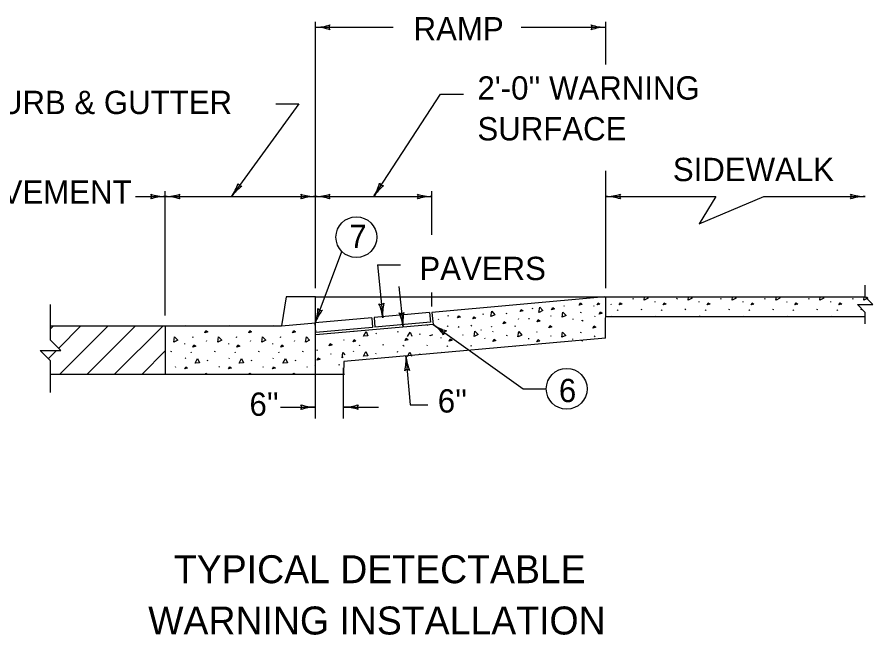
# Model space of a CAD drawing. Extents: x 1000 to 1036.3, y 1000 to 1022.
# Drawn here: x 1018.15 to 1025.48, y 1006.9 to 1012.2 of the extents above; entities that cross this region are included whole.
import ezdxf

# ---------------------------------------------------------------- set-up
doc = ezdxf.new("R2010")
doc.units = 0
for name, color, linetype in [('Level 1', 7, 'Continuous'), ('Level 11', 7, 'Continuous'), ('Level 2', 7, 'Continuous')]:
    doc.layers.add(name, color=color, linetype=linetype)

msp = doc.modelspace()

# ---------------------------------------------------------------- linework, layer by layer
at = {"layer": 'Level 1'}
for p, q in [((1020.7031, 1009.8734), (1020.7031, 1012.1562)), ((1020.7031, 1012.11), (1021.3717, 1012.11)), ((1022.4674, 1012.11), (1023.1935, 1012.11)), ((1023.1935, 1011.7924), (1023.1935, 1012.1562)), ((1021.7766, 1011.5351), (1021.9746, 1011.5351)), ((1020.5625, 1011.4521), (1019.9836, 1010.658)), ((1020.3645, 1011.4521), (1020.5625, 1011.4521)), ((1023.1935, 1009.8734), (1023.1935, 1010.8778)), ((1019.1599, 1010.658), (1019.4163, 1010.658)), ((1019.4163, 1009.6361), (1019.4163, 1010.7042)), ((1019.4163, 1010.658), (1020.7031, 1010.658)), ((1020.7031, 1010.658), (1021.7032, 1010.658)), ((1023.1935, 1010.658), (1024.1382, 1010.658)), ((1024.1382, 1010.658), (1023.9951, 1010.4241)), ((1023.9951, 1010.4241), (1024.5495, 1010.658)), ((1024.5495, 1010.658), (1025.4179, 1010.658)), ((1021.2361, 1010.0733), (1021.2817, 1009.6164)), ((1021.2361, 1010.0733), (1021.4341, 1010.0733)), ((1021.4199, 1009.8865), (1021.4548, 1009.5375)), ((1020.4541, 1009.7973), (1020.4126, 1009.5482)), ((1020.7031, 1009.7973), (1020.4541, 1009.7973)), ((1020.7031, 1009.1331), (1020.7031, 1009.7973)), ((1020.7031, 1009.7973), (1023.1935, 1009.7973)), ((1023.1852, 1009.7965), (1021.7032, 1009.6637)), ((1023.1899, 1009.4427), (1023.1935, 1009.7973)), ((1023.1935, 1009.7973), (1025.4179, 1009.7973)), ((1023.4276, 1009.7781), (1023.4307, 1009.7852)), ((1023.6145, 1009.7584), (1023.6153, 1009.7513)), ((1023.8042, 1009.7781), (1023.8073, 1009.7852)), ((1023.9912, 1009.7584), (1023.992, 1009.7513)), ((1024.1809, 1009.7781), (1024.1841, 1009.7852)), ((1024.3679, 1009.7584), (1024.3687, 1009.7513)), ((1024.5575, 1009.7781), (1024.5607, 1009.7852)), ((1024.7445, 1009.7584), (1024.7453, 1009.7513)), ((1024.9343, 1009.7781), (1024.9374, 1009.7852)), ((1025.1213, 1009.7584), (1025.1219, 1009.7513)), ((1025.3109, 1009.7781), (1025.314, 1009.7852)), ((1018.4329, 1009.5592), (1018.4329, 1009.7329)), ((1022.5664, 1009.6957), (1022.5695, 1009.7027)), ((1022.8359, 1009.7175), (1022.839, 1009.7245)), ((1023.0919, 1009.7175), (1023.095, 1009.7245)), ((1023.2379, 1009.7377), (1023.2386, 1009.7306)), ((1023.2915, 1009.6869), (1023.2946, 1009.6821)), ((1023.2946, 1009.6852), (1023.2978, 1009.6803)), ((1023.4991, 1009.6869), (1023.5023, 1009.694)), ((1023.6683, 1009.6869), (1023.6714, 1009.6821)), ((1023.6714, 1009.6852), (1023.6744, 1009.6803)), ((1023.8757, 1009.6869), (1023.8789, 1009.694)), ((1024.0449, 1009.6869), (1024.048, 1009.6821)), ((1024.048, 1009.6852), (1024.0511, 1009.6803)), ((1024.2525, 1009.6869), (1024.2557, 1009.694)), ((1024.4216, 1009.6869), (1024.4246, 1009.6821)), ((1024.4246, 1009.6852), (1024.4277, 1009.6803)), ((1024.6291, 1009.6869), (1024.6323, 1009.694)), ((1024.7982, 1009.6869), (1024.8013, 1009.6821)), ((1024.8013, 1009.6852), (1024.8045, 1009.6803)), ((1025.0058, 1009.6869), (1025.009, 1009.694)), ((1025.175, 1009.6869), (1025.178, 1009.6821)), ((1025.178, 1009.6852), (1025.1811, 1009.6803)), ((1025.3824, 1009.6869), (1025.3856, 1009.694)), ((1021.1864, 1009.6175), (1020.7006, 1009.5739)), ((1021.6825, 1009.6619), (1021.2071, 1009.6193)), ((1021.7577, 1009.6031), (1021.7608, 1009.6101)), ((1021.8421, 1009.633), (1021.8451, 1009.64)), ((1022.1416, 1009.6467), (1022.1447, 1009.6536)), ((1022.3431, 1009.6522), (1022.3462, 1009.6591)), ((1022.4439, 1009.6059), (1022.447, 1009.6128)), ((1022.5334, 1009.6138), (1022.5341, 1009.6066)), ((1022.7233, 1009.6315), (1022.7265, 1009.6385)), ((1022.9101, 1009.6098), (1022.9107, 1009.6028)), ((1022.9808, 1009.6611), (1022.984, 1009.668)), ((1023.1, 1009.6277), (1023.1031, 1009.6346)), ((1023.1935, 1009.6303), (1025.4179, 1009.6303)), ((1023.2459, 1009.6303), (1023.2483, 1009.6357)), ((1023.6225, 1009.6303), (1023.6249, 1009.6357)), ((1023.9992, 1009.6303), (1024.0016, 1009.6357)), ((1024.3758, 1009.6303), (1024.3783, 1009.6357)), ((1024.7526, 1009.6303), (1024.755, 1009.6357)), ((1025.1292, 1009.6303), (1025.1316, 1009.6357)), ((1018.4329, 1009.5482), (1019.4163, 1009.5482)), ((1018.4329, 1009.5236), (1018.4576, 1009.5482)), ((1018.5018, 1009.3576), (1018.6923, 1009.5482)), ((1018.5121, 1009.1331), (1018.9273, 1009.5482)), ((1018.747, 1009.1331), (1019.162, 1009.5482)), ((1018.9817, 1009.1331), (1019.3968, 1009.5482)), ((1019.4163, 1009.5482), (1020.4126, 1009.5482)), ((1019.4163, 1009.5482), (1019.4163, 1009.1331)), ((1021.7125, 1009.5606), (1020.7079, 1009.4706)), ((1021.1938, 1009.5348), (1020.708, 1009.4913)), ((1021.6899, 1009.5792), (1021.2145, 1009.5366)), ((1021.664, 1009.5512), (1021.6672, 1009.5582)), ((1021.833, 1009.5494), (1021.8361, 1009.5447)), ((1021.8361, 1009.5477), (1021.8392, 1009.543)), ((1021.9319, 1009.535), (1021.935, 1009.542)), ((1022.0406, 1009.5474), (1022.0438, 1009.5544)), ((1022.2097, 1009.5456), (1022.2128, 1009.5409)), ((1022.2128, 1009.5438), (1022.2158, 1009.539)), ((1022.4173, 1009.5434), (1022.4206, 1009.5505)), ((1021.0327, 1009.4995), (1021.036, 1009.5065)), ((1021.2229, 1009.4794), (1021.2261, 1009.4865)), ((1021.4093, 1009.4955), (1021.4126, 1009.5026)), ((1021.5995, 1009.4755), (1021.6026, 1009.4826)), ((1021.786, 1009.4917), (1021.7893, 1009.4987)), ((1021.9682, 1009.4676), (1021.9714, 1009.4746)), ((1022.1252, 1009.5105), (1022.1283, 1009.5174)), ((1022.2257, 1009.4972), (1022.2288, 1009.5041)), ((1022.3449, 1009.4636), (1022.3481, 1009.4708)), ((1022.6023, 1009.4932), (1022.6055, 1009.5003)), ((1022.7215, 1009.4598), (1022.7247, 1009.4668)), ((1022.979, 1009.4894), (1022.9822, 1009.4963)), ((1023.0982, 1009.4558), (1023.1013, 1009.463)), ((1020.944, 1009.432), (1020.947, 1009.4272)), ((1023.1899, 1009.4427), (1020.9463, 1009.2419)), ((1021.2855, 1009.3835), (1021.2888, 1009.3905)), ((1021.7784, 1009.4499), (1021.779, 1009.4427)), ((1022.155, 1009.4459), (1022.1557, 1009.4388)), ((1022.5317, 1009.4421), (1022.5323, 1009.4349)), ((1022.9083, 1009.4381), (1022.909, 1009.4311)), ((1018.4133, 1009.2691), (1018.4821, 1009.3379)), ((1019.2166, 1009.1331), (1019.4163, 1009.333)), ((1020.7172, 1009.3379), (1020.7204, 1009.3451)), ((1021.0309, 1009.3278), (1021.0342, 1009.3348)), ((1021.078, 1009.3855), (1021.081, 1009.3808)), ((1021.0811, 1009.3838), (1021.0842, 1009.3791)), ((1021.221, 1009.3077), (1021.2242, 1009.3148)), ((1021.4076, 1009.3238), (1021.4108, 1009.3309)), ((1021.4546, 1009.3817), (1021.4576, 1009.377)), ((1021.4577, 1009.3799), (1021.4607, 1009.3751)), ((1021.6622, 1009.3795), (1021.6654, 1009.3866)), ((1021.7842, 1009.32), (1021.7874, 1009.327)), ((1021.8313, 1009.3777), (1021.8344, 1009.373)), ((1021.8344, 1009.376), (1021.8373, 1009.3712)), ((1022.0387, 1009.3756), (1022.042, 1009.3827)), ((1022.4155, 1009.3718), (1022.4188, 1009.3788)), ((1020.8364, 1009.3045), (1020.8396, 1009.3115)), ((1020.9463, 1009.2419), (1020.9451, 1009.1331)), ((1021.4796, 1009.2896), (1021.517, 1008.8715)), ((1021.5978, 1009.3038), (1021.6009, 1009.3109)), ((1020.6995, 1009.2146), (1020.7026, 1009.21)), ((1020.7026, 1009.2128), (1020.7057, 1009.2081)), ((1020.9071, 1009.2125), (1020.9104, 1009.2196)), ((1020.9457, 1008.7524), (1020.9457, 1009.1875)), ((1018.4329, 1009.1331), (1019.4163, 1009.1331)), ((1018.4329, 1008.9768), (1018.4329, 1009.1166)), ((1019.4163, 1009.1331), (1020.7031, 1009.1331)), ((1020.7031, 1009.1331), (1020.9522, 1009.1331)), ((1020.7031, 1008.7535), (1020.7031, 1009.1331)), ((1022.4855, 1009.0087), (1022.6835, 1009.0087)), ((1020.4031, 1008.8511), (1020.7031, 1008.8511)), ((1020.9457, 1008.8511), (1021.2457, 1008.8511)), ((1021.517, 1008.8715), (1021.667, 1008.8715))]:
    msp.add_line(p, q, dxfattribs=at)
for points in [[(1025.4179, 1009.5648), (1025.4179, 1009.6644), (1025.3515, 1009.7308), (1025.4843, 1009.7308), (1025.4179, 1009.7973), (1025.4179, 1009.8968)], [(1023.5232, 1009.77), (1023.5269, 1009.7973)], [(1023.5466, 1009.7973), (1023.5576, 1009.7858), (1023.524, 1009.7702)], [(1023.8999, 1009.77), (1023.9037, 1009.7973)], [(1023.9233, 1009.7973), (1023.9343, 1009.7858), (1023.9006, 1009.7702)], [(1024.2766, 1009.77), (1024.2803, 1009.7973)], [(1024.2999, 1009.7973), (1024.311, 1009.7858), (1024.2774, 1009.7702)], [(1024.6532, 1009.77), (1024.657, 1009.7973)], [(1024.6765, 1009.7973), (1024.6877, 1009.7858), (1024.654, 1009.7702)], [(1025.0299, 1009.77), (1025.0336, 1009.7973)], [(1025.0533, 1009.7973), (1025.0643, 1009.7858), (1025.0306, 1009.7702)], [(1025.4066, 1009.77), (1025.4104, 1009.7973)], [(1025.4299, 1009.7973), (1025.4409, 1009.7858), (1025.4074, 1009.7702)], [(1022.4597, 1009.6707), (1022.4693, 1009.6902), (1022.4849, 1009.6783), (1022.4597, 1009.6707)], [(1022.6202, 1009.6644), (1022.6268, 1009.7093), (1022.6547, 1009.6798), (1022.621, 1009.6646)], [(1022.7292, 1009.6871), (1022.7388, 1009.7066), (1022.7544, 1009.6946), (1022.7292, 1009.6871)], [(1022.966, 1009.7252), (1022.9756, 1009.7448), (1022.9912, 1009.7328), (1022.966, 1009.7252)], [(1023.1187, 1009.7276), (1023.1284, 1009.7472), (1023.144, 1009.7352), (1023.1187, 1009.7276)], [(1023.3096, 1009.7278), (1023.319, 1009.7474), (1023.3348, 1009.7356), (1023.3096, 1009.7278)], [(1023.6862, 1009.7278), (1023.6957, 1009.7474), (1023.7114, 1009.7356), (1023.6862, 1009.7278)], [(1024.063, 1009.7278), (1024.0723, 1009.7474), (1024.088, 1009.7356), (1024.063, 1009.7278)], [(1024.4396, 1009.7278), (1024.4491, 1009.7474), (1024.4647, 1009.7356), (1024.4396, 1009.7278)], [(1024.8162, 1009.7278), (1024.8257, 1009.7474), (1024.8414, 1009.7356), (1024.8162, 1009.7278)], [(1025.193, 1009.7278), (1025.2023, 1009.7474), (1025.2181, 1009.7356), (1025.193, 1009.7278)], [(1021.9232, 1009.6162), (1021.9328, 1009.6358), (1021.9484, 1009.6238), (1021.9232, 1009.6162)], [(1022.054, 1009.608), (1022.0636, 1009.6275), (1022.0792, 1009.6156), (1022.054, 1009.608)], [(1022.209, 1009.629), (1022.2156, 1009.6739), (1022.2436, 1009.6444), (1022.2098, 1009.6292)], [(1022.8189, 1009.6224), (1022.8255, 1009.6674), (1022.8534, 1009.6379), (1022.8196, 1009.6226)], [(1023.1375, 1009.649), (1023.1471, 1009.6686), (1023.1627, 1009.6566), (1023.1375, 1009.649)], [(1018.4329, 1009.1166), (1018.4329, 1009.2494), (1018.3444, 1009.3379), (1018.5215, 1009.3379), (1018.4329, 1009.4265), (1018.4329, 1009.5592)], [(1022.3126, 1009.5672), (1022.3222, 1009.5867), (1022.3378, 1009.5747), (1022.3126, 1009.5672)], [(1022.6048, 1009.5823), (1022.6145, 1009.6019), (1022.63, 1009.5899), (1022.6048, 1009.5823)], [(1022.7067, 1009.5327), (1022.7163, 1009.5523), (1022.7319, 1009.5403), (1022.7067, 1009.5327)], [(1022.9878, 1009.5914), (1022.991, 1009.5981), (1022.9986, 1009.5923)], [(1023.0833, 1009.5288), (1023.093, 1009.5483), (1023.1086, 1009.5364), (1023.0833, 1009.5288)], [(1021.1165, 1009.4592), (1021.1381, 1009.4992), (1021.1542, 1009.4621), (1021.1173, 1009.4592)], [(1021.4944, 1009.4576), (1021.5147, 1009.4953), (1021.5297, 1009.4608)], [(1021.6872, 1009.4624), (1021.6883, 1009.4701)], [(1021.7086, 1009.4719), (1021.688, 1009.4627)], [(1021.7087, 1009.472), (1021.7086, 1009.4719)], [(1022.0638, 1009.4585), (1022.0704, 1009.5035), (1022.0984, 1009.474), (1022.0646, 1009.4587)], [(1022.4405, 1009.4546), (1022.4471, 1009.4995), (1022.475, 1009.47), (1022.4412, 1009.4548)], [(1022.8171, 1009.4507), (1022.8237, 1009.4957), (1022.8516, 1009.4662), (1022.8179, 1009.4509)], [(1020.8216, 1009.3774), (1020.8313, 1009.3969), (1020.8469, 1009.385), (1020.8216, 1009.3774)], [(1021.0263, 1009.4107), (1021.036, 1009.4302), (1021.0515, 1009.4183), (1021.0263, 1009.4107)], [(1021.473, 1009.4224), (1021.4827, 1009.442), (1021.4983, 1009.43), (1021.473, 1009.4224)], [(1021.8498, 1009.4184), (1021.8593, 1009.438), (1021.875, 1009.426), (1021.8498, 1009.4184)], [(1022.2264, 1009.4146), (1022.236, 1009.4342), (1022.2516, 1009.4222), (1022.2264, 1009.4146)], [(1022.603, 1009.4106), (1022.6126, 1009.4302), (1022.6282, 1009.4183), (1022.603, 1009.4106)], [(1022.9861, 1009.4196), (1022.9893, 1009.4264), (1022.9967, 1009.4206)], [(1020.9318, 1009.2747), (1020.9385, 1009.3194), (1020.9571, 1009.2997)], [(1021.1147, 1009.2875), (1021.1362, 1009.3276), (1021.1525, 1009.2904), (1021.1154, 1009.2875)], [(1021.4926, 1009.2859), (1021.5129, 1009.3236), (1021.5279, 1009.2891)], [(1020.718, 1009.2554), (1020.7275, 1009.275), (1020.7432, 1009.263), (1020.718, 1009.2554)], [(1020.9419, 1009.2791), (1020.9326, 1009.2748)]]:
    msp.add_lwpolyline(points, dxfattribs=at)
at = {"layer": 'Level 11'}
for p, q in [((1021.2032, 1010.658), (1021.7766, 1011.5351)), ((1021.7032, 1010.3299), (1021.7032, 1010.7042)), ((1020.7006, 1009.5739), (1020.9311, 1010.1861)), ((1021.7032, 1009.7158), (1021.7032, 1009.8358)), ((1021.1864, 1009.6175), (1021.1938, 1009.5348)), ((1021.2071, 1009.6193), (1021.2145, 1009.5366)), ((1021.6825, 1009.6619), (1021.6899, 1009.5792)), ((1021.7032, 1009.6637), (1021.7124, 1009.5606)), ((1020.4125, 1009.5481), (1020.7031, 1009.5742)), ((1020.708, 1009.4913), (1020.7006, 1009.5739)), ((1021.7125, 1009.5606), (1022.4855, 1009.0087))]:
    msp.add_line(p, q, dxfattribs=at)
for centre in [(1021.0548, 1010.3098), (1022.8585, 1009.0087)]:
    msp.add_circle(centre, 0.175, dxfattribs=at)
for centre, radius, start, end in [((1020.7031, 1012.501), 0.3909, 269.98778, 270), ((1020.7031, 1012.501), 0.3909, 270, 288.66878), ((1020.7031, 1011.7191), 0.3909, 71.34716, 89.99389), ((1020.8518, 1012.11), 0.0313, 138.7746, 220.89129), ((1023.0449, 1012.1101), 0.0313, 318.7746, 40.89129), ((1023.1935, 1011.7191), 0.3909, 90, 108.66878), ((1023.1935, 1012.501), 0.3909, 251.34716, 269.99389), ((1023.1935, 1011.7191), 0.3909, 89.98778, 90), ((1019.6677, 1010.8883), 0.3909, 323.90614, 342.57493), ((1020.2995, 1010.4277), 0.3909, 125.2533, 143.90003), ((1020.0712, 1010.7781), 0.0313, 192.68074, 274.79743), ((1020.876, 1010.872), 0.3909, 326.82329, 345.49207), ((1021.5304, 1010.4441), 0.3909, 128.17045, 146.81718), ((1021.2846, 1010.7824), 0.0313, 195.59789, 277.71458), ((1019.2677, 1010.6581), 0.0313, 318.7746, 40.89129), ((1019.4163, 1010.2671), 0.3909, 90, 108.66878), ((1019.4163, 1011.049), 0.3909, 251.34716, 269.99389), ((1019.4163, 1011.049), 0.3909, 270, 288.66878), ((1019.4163, 1010.2671), 0.3909, 89.98778, 90), ((1019.4163, 1011.049), 0.3909, 269.98778, 270), ((1019.4163, 1010.2671), 0.3909, 71.34716, 89.99389), ((1019.565, 1010.658), 0.0313, 138.7746, 220.89129), ((1019.6677, 1010.8883), 0.3909, 323.89392, 323.90614), ((1020.5545, 1010.6581), 0.0313, 318.7746, 40.89129), ((1020.7031, 1010.2671), 0.3909, 90, 108.66878), ((1020.7031, 1011.049), 0.3909, 251.34716, 269.99389), ((1020.7031, 1011.049), 0.3909, 269.98778, 270), ((1020.7031, 1011.049), 0.3909, 270, 288.66878), ((1020.7031, 1010.2671), 0.3909, 89.98778, 90), ((1020.7031, 1010.2671), 0.3909, 71.34716, 89.99389), ((1020.8518, 1010.658), 0.0313, 138.7746, 220.89129), ((1020.876, 1010.872), 0.3909, 326.81106, 326.82329), ((1021.5546, 1010.6581), 0.0313, 318.7746, 40.89129), ((1021.7032, 1010.2671), 0.3909, 90, 108.66878), ((1021.7032, 1011.049), 0.3909, 251.34716, 269.99389), ((1021.7032, 1010.2671), 0.3909, 89.98778, 90), ((1023.1935, 1011.049), 0.3909, 269.98778, 270), ((1023.1935, 1011.049), 0.3909, 270, 288.66878), ((1023.1935, 1010.2671), 0.3909, 71.34716, 89.99389), ((1023.3422, 1010.658), 0.0313, 138.7746, 220.89129), ((1025.2693, 1010.6581), 0.0313, 318.7746, 40.89129), ((1025.4179, 1010.2671), 0.3909, 90, 108.66878), ((1025.4179, 1011.049), 0.3909, 251.34716, 269.99389), ((1025.4179, 1010.2671), 0.3909, 89.98778, 90), ((1020.3347, 1009.7117), 0.3909, 339.36734, 358.03613), ((1021.0665, 1009.4362), 0.3909, 140.7145, 159.36123), ((1020.753, 1009.7131), 0.0313, 208.14194, 290.25864), ((1021.267, 1009.7644), 0.0313, 234.48109, 316.59779), ((1020.8927, 1009.5776), 0.3909, 5.7065, 24.37528), ((1021.6707, 1009.6553), 0.3909, 167.05365, 185.70038), ((1020.8927, 1009.5776), 0.3909, 5.69427, 5.7065), ((1021.44, 1009.6854), 0.0313, 234.48519, 316.60188), ((1021.0658, 1009.4986), 0.3909, 5.71059, 24.37938), ((1021.8438, 1009.5764), 0.3909, 167.05775, 185.70448), ((1020.3347, 1009.7117), 0.3909, 339.35512, 339.36734), ((1021.0658, 1009.4986), 0.3909, 5.69837, 5.71059), ((1021.9366, 1009.8809), 0.3909, 235.01584, 235.02807), ((1021.9366, 1009.8809), 0.3909, 235.02807, 253.69685), ((1021.4884, 1009.2402), 0.3909, 36.37523, 55.02196), ((1021.8343, 1009.4753), 0.0313, 103.80267, 185.91936), ((1021.0902, 1009.2548), 0.3909, 346.46025, 5.10698), ((1021.869, 1009.3245), 0.3909, 185.10086, 185.11309), ((1021.869, 1009.3245), 0.3909, 185.11309, 203.78187), ((1021.4928, 1009.1416), 0.0313, 53.88769, 136.00438), ((1020.5545, 1008.8512), 0.0313, 318.7746, 40.89129), ((1020.7031, 1008.4602), 0.3909, 90, 108.66878), ((1020.7031, 1009.2421), 0.3909, 251.34716, 269.99389), ((1020.7031, 1008.4602), 0.3909, 89.98778, 90), ((1020.9457, 1009.2421), 0.3909, 269.98778, 270), ((1020.9457, 1009.2421), 0.3909, 270, 288.66878), ((1020.9457, 1008.4602), 0.3909, 71.34716, 89.99389), ((1021.0944, 1008.8511), 0.0313, 138.7746, 220.89129)]:
    msp.add_arc(centre, radius, start, end, dxfattribs=at)
at = {"layer": 'Level 2'}
for p, q in [((1019.5808, 1009.3974), (1019.5816, 1009.3904)), ((1019.651, 1009.4493), (1019.6541, 1009.4565)), ((1019.7704, 1009.4171), (1019.7736, 1009.4243)), ((1019.9574, 1009.3974), (1019.9582, 1009.3904)), ((1020.0276, 1009.4493), (1020.0307, 1009.4565)), ((1020.1472, 1009.4171), (1020.1503, 1009.4243)), ((1020.3341, 1009.3974), (1020.3348, 1009.3904)), ((1020.4043, 1009.4493), (1020.4073, 1009.4565)), ((1020.5238, 1009.4171), (1020.5269, 1009.4243)), ((1019.4653, 1009.3259), (1019.4685, 1009.3331)), ((1019.6345, 1009.3259), (1019.6376, 1009.3212)), ((1019.6376, 1009.3242), (1019.6406, 1009.3194)), ((1019.8419, 1009.3259), (1019.8451, 1009.3331)), ((1020.0111, 1009.3259), (1020.0142, 1009.3212)), ((1020.0142, 1009.3242), (1020.0173, 1009.3194)), ((1020.2187, 1009.3259), (1020.2219, 1009.3331)), ((1020.3878, 1009.3259), (1020.3908, 1009.3212)), ((1020.3908, 1009.3242), (1020.394, 1009.3194)), ((1020.5953, 1009.3259), (1020.5985, 1009.3331)), ((1019.5879, 1009.2676), (1019.5911, 1009.2747)), ((1019.7784, 1009.2496), (1019.7814, 1009.2566)), ((1019.9647, 1009.2676), (1019.9679, 1009.2747)), ((1020.155, 1009.2496), (1020.1581, 1009.2566)), ((1020.3413, 1009.2676), (1020.3445, 1009.2747)), ((1020.5316, 1009.2496), (1020.5348, 1009.2566)), ((1019.4999, 1009.1992), (1019.503, 1009.1946)), ((1019.8767, 1009.1992), (1019.8797, 1009.1946)), ((1020.2533, 1009.1992), (1020.2564, 1009.1946)), ((1020.63, 1009.1992), (1020.6331, 1009.1946))]:
    msp.add_line(p, q, dxfattribs=at)
for points in [[(1019.5826, 1009.5461), (1019.5835, 1009.5482)], [(1019.5893, 1009.5482), (1019.5826, 1009.5461)], [(1019.9592, 1009.5461), (1019.9602, 1009.5482)], [(1019.966, 1009.5482), (1019.9592, 1009.5461)], [(1020.3358, 1009.5461), (1020.3368, 1009.5482)], [(1020.3427, 1009.5482), (1020.3358, 1009.5461)], [(1019.7548, 1009.4898), (1019.7643, 1009.5096), (1019.78, 1009.4977), (1019.7548, 1009.4898)], [(1020.1316, 1009.4898), (1020.1409, 1009.5096), (1020.1566, 1009.4977), (1020.1316, 1009.4898)], [(1020.5082, 1009.4898), (1020.5177, 1009.5096), (1020.5333, 1009.4977), (1020.5082, 1009.4898)], [(1019.4895, 1009.4091), (1019.4957, 1009.454), (1019.5238, 1009.4249), (1019.4903, 1009.4093)], [(1019.8661, 1009.4091), (1019.8723, 1009.454), (1019.9006, 1009.4249), (1019.8669, 1009.4093)], [(1020.2428, 1009.4091), (1020.2489, 1009.454), (1020.2772, 1009.4249), (1020.2435, 1009.4093)], [(1020.6194, 1009.4091), (1020.6257, 1009.454), (1020.6538, 1009.4249), (1020.6203, 1009.4093)], [(1019.6525, 1009.3668), (1019.6619, 1009.3865), (1019.6776, 1009.3747), (1019.6525, 1009.3668)], [(1020.0292, 1009.3668), (1020.0386, 1009.3865), (1020.0542, 1009.3747), (1020.0292, 1009.3668)], [(1020.4058, 1009.3668), (1020.4153, 1009.3865), (1020.431, 1009.3747), (1020.4058, 1009.3668)], [(1019.6722, 1009.2284), (1019.6933, 1009.2685), (1019.7099, 1009.2315), (1019.673, 1009.2284)], [(1020.0488, 1009.2284), (1020.07, 1009.2685), (1020.0866, 1009.2315), (1020.0496, 1009.2284)], [(1020.4255, 1009.2284), (1020.4466, 1009.2685), (1020.4632, 1009.2315), (1020.4264, 1009.2284)], [(1019.5826, 1009.1789), (1019.5919, 1009.1984), (1019.6076, 1009.1867), (1019.5826, 1009.1789)], [(1019.9592, 1009.1789), (1019.9687, 1009.1984), (1019.9843, 1009.1867), (1019.9592, 1009.1789)], [(1020.3358, 1009.1789), (1020.3453, 1009.1984), (1020.361, 1009.1867), (1020.3358, 1009.1789)], [(1019.76, 1009.1331), (1019.7643, 1009.1422), (1019.7765, 1009.1331)], [(1020.1366, 1009.1331), (1020.1409, 1009.1422), (1020.1531, 1009.1331)], [(1020.5133, 1009.1331), (1020.5177, 1009.1422), (1020.5298, 1009.1331)]]:
    msp.add_lwpolyline(points, dxfattribs=at)

# ---------------------------------------------------------------- texts
at = {"layer": 'Level 1'}
for s, height, p in [('RAMP', 0.2, (1021.5456, 1011.9976)), ("2'-0'' WARNING", 0.2, (1022.0931, 1011.4897)), ('CURB & GUTTER', 0.2, (1017.8047, 1011.3658)), ('SURFACE', 0.2, (1022.0931, 1011.1397)), ('SIDEWALK', 0.2, (1023.769, 1010.7904)), ('PAVEMENT', 0.2, (1017.6561, 1010.5978)), ('7', 0.2, (1020.9943, 1010.2169)), ('PAVERS', 0.2, (1021.5952, 1009.9413)), ('6', 0.2, (1022.7915, 1008.8942)), ("6''  ", 0.2, (1020.1382, 1008.7769)), ("6''  ", 0.2, (1021.7531, 1008.8048)), ('TYPICAL DETECTABLE', 0.24, (1019.4901, 1007.3407)), (' WARNING INSTALLATION', 0.24, (1019.1802, 1006.9007))]:
    msp.add_text(s, height=height, dxfattribs=at).set_placement(p)

doc.saveas('drawing.dxf')
